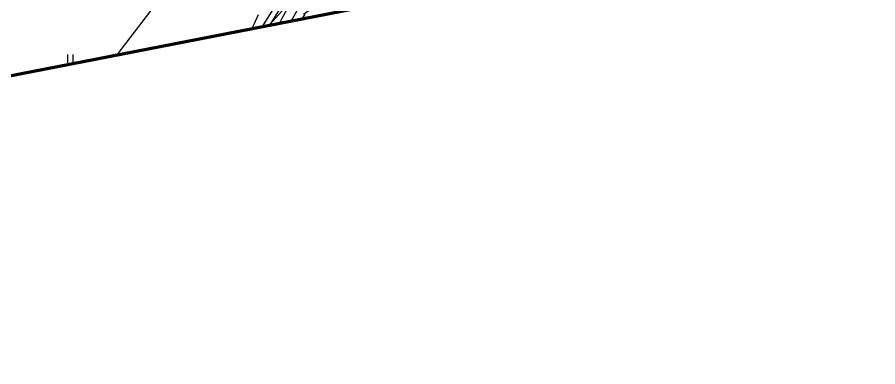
# Model space of a CAD drawing. Extents: x 1233805 to 1234355, y 654698 to 655114.
# Drawn here: x 1234234.3 to 1234295.8, y 654701.9 to 654726.9 of the extents above; entities that cross this region are included whole.
import ezdxf

# ---------------------------------------------------------------- set-up
doc = ezdxf.new("R2010")
doc.units = 0
doc.linetypes.add('ИИDash_05_15', pattern=[2, 0.5, -1.5])
doc.linetypes.add('ИИDash_50_20', pattern=[7, 5, -2])
for name, color, linetype, lineweight in [('ИИ_ГОРИЗОНТАЛИ_ОСН', 32, 'Continuous', 25), ('ИИ_ГОРИЗОНТАЛИ_УТОЛЩ', 32, 'Continuous', 30), ('ИИ_ДОРОГИ_АД', 7, 'Continuous', 25), ('ИИ_СООРУЖЕНИЕ', 7, 'Continuous', 25), ('ИИ_УГОДЬЯ', 7, 'Continuous', 25)]:
    doc.layers.add(name, color=color, linetype=linetype, lineweight=lineweight)
doc.layers.add('Оформление точек', color=7, linetype='Continuous')
doc.linetypes.add('ИИ052801П', pattern='A,2,[39,3dservice.shx,S=0.8,R=0,X=0,Y=0],2', length=4)

# ---------------------------------------------------------------- blocks, each defined once
blk = doc.blocks.new('ИИ05401')
at = {"color": 0, "linetype": 'Continuous', "lineweight": 25}
for points in [[(-0.4, 1.2), (-0.4, 0)], [(0.4, 1.2), (0.4, 0)]]:
    blk.add_lwpolyline(points, dxfattribs=at)

msp = doc.modelspace()

# ---------------------------------------------------------------- linework, layer by layer
at = {"layer": 'ИИ_ГОРИЗОНТАЛИ_ОСН', "flags": 128}
for points, elevation in [([(1234253.641, 654728.446), (1234252.563, 654726.683), (1234252.379, 654726.365)], 20.5), ([(1234253.624, 654727.551), (1234253.209, 654726.783), (1234253.198, 654726.762), (1234253.053, 654726.496)], 21), ([(1234254.481, 654727.708), (1234253.89, 654726.66)], 21.5), ([(1234251.537, 654727.079), (1234251.229, 654726.393), (1234251.092, 654726.113)], 19.5)]:
    msp.add_lwpolyline(points, dxfattribs=dict(at, elevation=elevation))
at = {"layer": 'ИИ_ГОРИЗОНТАЛИ_УТОЛЩ', "flags": 128}
for points, elevation in [([(1234253.575, 654729.079), (1234251.822, 654726.256)], 20), ([(1234254.867, 654727.136), (1234254.669, 654726.812)], 22)]:
    msp.add_lwpolyline(points, dxfattribs=dict(at, elevation=elevation))
at = {"layer": 'ИИ_ДОРОГИ_АД', "linetype": 'ИИDash_50_20', "lineweight": 30, "flags": 128}
msp.add_lwpolyline([(1234241.467, 654724.232), (1234247.552, 654732.23), (1234253.366, 654742.36), (1234259.586, 654751.709), (1234261.049, 654752.969), (1234267.71, 654757.565)], dxfattribs=at)
at = {"layer": 'ИИ_СООРУЖЕНИЕ', "linetype": 'ИИ052801П', "flags": 128}
msp.add_lwpolyline([(1234258.383, 654733.005), (1234253.442, 654727.592), (1234252.352, 654726.359)], dxfattribs=at)
at = {"layer": 'ИИ_УГОДЬЯ', "linetype": 'ИИDash_05_15', "flags": 128}
msp.add_lwpolyline([(1234325.021, 654776.616), (1234323.244, 654775.229), (1234320.313, 654775.257), (1234316.192, 654770.181), (1234313.43, 654768.288), (1234305.101, 654763.63), (1234300.146, 654763.584), (1234296.752, 654770.068), (1234288.165, 654772.359), (1234281.136, 654765.984), (1234279.18, 654764.535), (1234277.586, 654765.766), (1234277.296, 654767.505), (1234272.876, 654765.984), (1234268.153, 654759.303), (1234268.964, 654756.276), (1234271.013, 654753.029), (1234270.421, 654751.298), (1234269.146, 654747.108), (1234263.737, 654746.754), (1234260.596, 654743.76), (1234261.211, 654738.899), (1234257.261, 654735.168), (1234256.8, 654729.804), (1234256.112, 654728.108), (1234254.283, 654726.737)], dxfattribs=at)
at = {"layer": 'Оформление точек', "color": 41, "lineweight": 80}
msp.add_lwpolyline([(1234024.617, 654701.92), (1234177.241, 654711.682), (1234295.345, 654734.761), (1234323.422, 654753.319), (1234327.972, 654819.626), (1234312.866, 654855.488), (1234309.369, 654887.84), (1234283.108, 654912.091), (1234263.065, 654936.588)], dxfattribs=at)

# ---------------------------------------------------------------- block references
at = {"layer": 'ИИ_УГОДЬЯ', "xscale": 0.5, "yscale": 0.5, "zscale": 0.5}
msp.add_blockref('ИИ05401', (1234238.123, 654723.653), dxfattribs=at)

doc.saveas('drawing.dxf')
